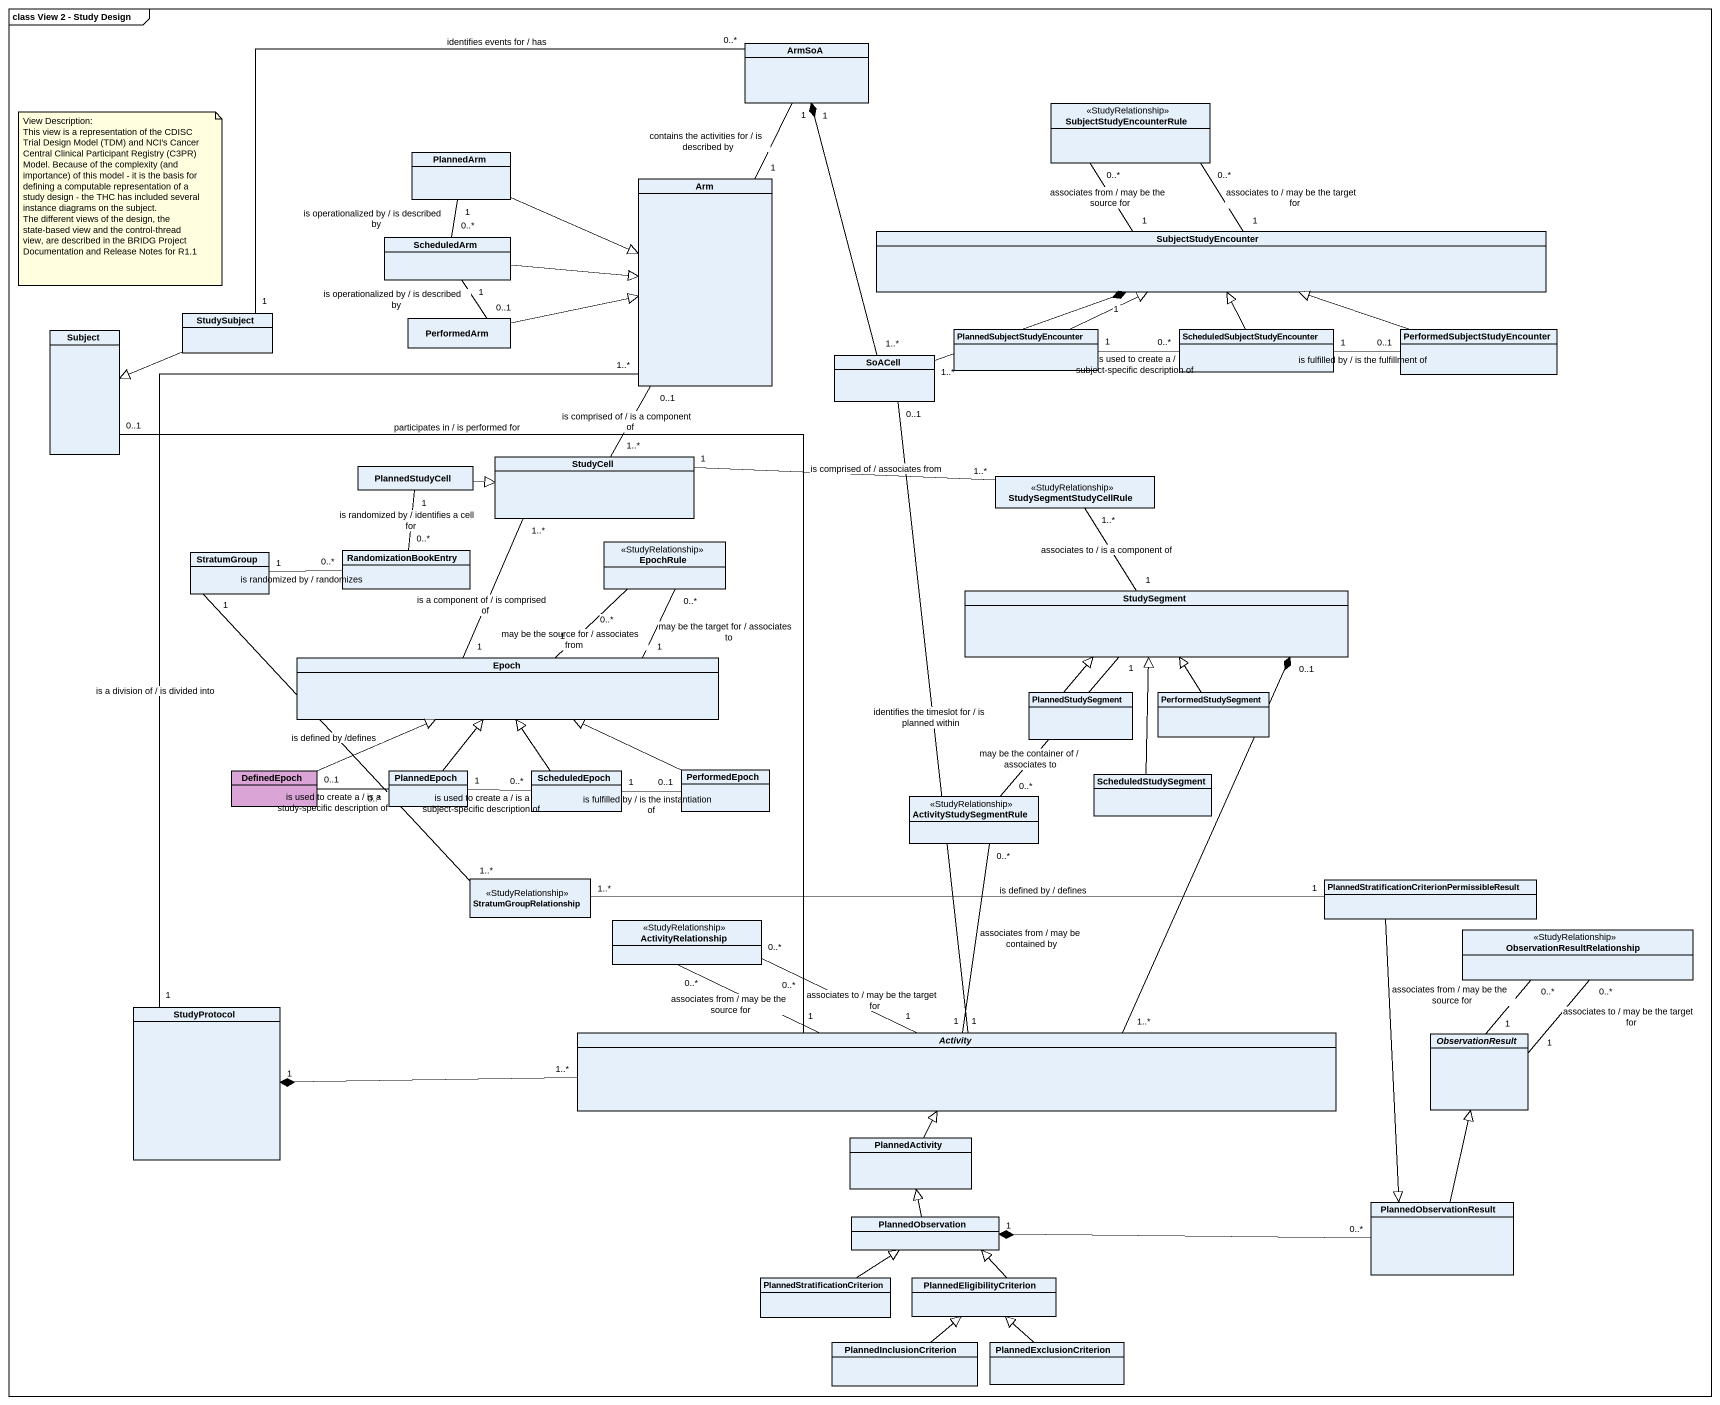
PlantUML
@startuml
mainframe class View 2 - Study Design
hide circle
hide empty members
class ArmSoA
class SubjectStudyEncounterRule <<StudyRelationship>>
class PlannedArm
class Arm
class ScheduledArm
class SubjectStudyEncounter
class Subject
class StudySubject
class PerformedArm
class PlannedSubjectStudyEncounter
class "ScheduledSubjectStudyEncounter" as ScheduledSubjectStudyEncount
class "PerformedSubjectStudyEncounter" as PerformedSubjectStudyEncount
class SoACell
class PlannedStudyCell
class StudyCell
class StudySegmentStudyCellRule <<StudyRelationship>>
class StratumGroup
class RandomizationBookEntry
class EpochRule <<StudyRelationship>>
class StudySegment
class Epoch
class PlannedStudySegment
class PerformedStudySegment
class DefinedEpoch #DAA5D6
class PlannedEpoch
class ScheduledEpoch
class PerformedEpoch
class ActivityStudySegmentRule <<StudyRelationship>>
class ScheduledStudySegment
class StratumGroupRelationship <<StudyRelationship>>
class "PlannedStratificationCriterionPermissibleResult" as PlannedStratificationCriteri
class ActivityRelationship <<StudyRelationship>>
class "ObservationResultRelationship" as ObservationResultRelationshi <<StudyRelationship>>
class StudyProtocol
abstract class Activity
abstract class ObservationResult
class PlannedActivity
class PlannedObservation
class PlannedObservationResult
class "PlannedStratificationCriterion" as PlannedStratificationCriteri_2
class PlannedEligibilityCriterion
class PlannedInclusionCriterion
class PlannedExclusionCriterion
ArmSoA "0..*" -left- "1" StudySubject : identifies events for / has
PlannedArm -right-|> Arm
PlannedArm "1" -- "0..*" ScheduledArm : is operationalized by / is described by
Arm "1" -up- "1" ArmSoA : contains the activities for / is described by
Arm "1..*" -- "1" StudyProtocol : is a division of / is divided into
ScheduledArm -right-|> Arm
ScheduledArm "1" -- "0..1" PerformedArm : is operationalized by / is described by
SubjectStudyEncounter "1" -up- "0..*" SubjectStudyEncounterRule : associates from / may be the source for
SubjectStudyEncounter "1" -up- "0..*" SubjectStudyEncounterRule : associates to / may be the target for
Subject "0..1" -- "0..*" Activity : participates in / is performed for
StudySubject -left-|> Subject
PerformedArm -right-|> Arm
PlannedSubjectStudyEncounter -right-|> SubjectStudyEncounter
PlannedSubjectStudyEncounter "1" -right- "0..*" ScheduledSubjectStudyEncount : is used to create a / subject-specific description of
ScheduledSubjectStudyEncount -up-|> SubjectStudyEncounter
ScheduledSubjectStudyEncount "1" -right- "0..1" PerformedSubjectStudyEncount : is fulfilled by / is the fulfillment of
PerformedSubjectStudyEncount -left-|> SubjectStudyEncounter
SoACell "1..*" -up-* "1" ArmSoA
SoACell "1..*" -right-* "1" SubjectStudyEncounter
SoACell "0..1" -- "1" Activity : identifies the timeslot for / is planned within
PlannedStudyCell -right-|> StudyCell
PlannedStudyCell "1" -- "0..*" RandomizationBookEntry : is randomized by / identifies a cell for
StudyCell "1..*" -up- "0..1" Arm : is comprised of / is a component of
StudyCell "1..*" -- "1" Epoch : is a component of / is comprised of
StudySegmentStudyCellRule "1..*" -left- "1" StudyCell : is comprised of / associates from
StudySegmentStudyCellRule "1..*" -- "1" StudySegment : associates to / is a component of
StratumGroup "1" -- "1..*" StratumGroupRelationship : is defined by /defines
RandomizationBookEntry "0..*" -left- "1" StratumGroup : is randomized by / randomizes
EpochRule "0..*" -- "1" Epoch : may be the source for / associates from
EpochRule "0..*" -- "1" Epoch : may be the target for / associates to
StudySegment "1" -- "0..*" ActivityStudySegmentRule : may be the container of / associates to
PlannedStudySegment -up-|> StudySegment
PerformedStudySegment -up-|> StudySegment
DefinedEpoch -right-|> Epoch
DefinedEpoch "0..1" -right- "0..*" PlannedEpoch : is used to create a / is a study-specific description of
PlannedEpoch -up-|> Epoch
PlannedEpoch "1" -right- "0..*" ScheduledEpoch : is used to create a / is a subject-specific description of
ScheduledEpoch -up-|> Epoch
ScheduledEpoch "1" -right- "0..1" PerformedEpoch : is fulfilled by / is the instantiation of
PerformedEpoch -left-|> Epoch
ActivityStudySegmentRule "0..*" -- "1" Activity : associates from / may be contained by
ScheduledStudySegment -up-|> StudySegment
PlannedStratificationCriteri "1" -left- "1..*" StratumGroupRelationship : is defined by / defines
PlannedStratificationCriteri --|> PlannedObservationResult
ActivityRelationship "0..*" -right- "1" Activity : associates from / may be the source for
ActivityRelationship "0..*" -right- "1" Activity : associates to / may be the target for
ObservationResultRelationshi "0..*" -- "1" ObservationResult : associates from / may be the source for
ObservationResultRelationshi "0..*" -- "1" ObservationResult : associates to / may be the target for
Activity "1..*" -up-* "0..1" StudySegment
Activity "1..*" -left-* "1" StudyProtocol
PlannedActivity -up-|> Activity
PlannedObservation -up-|> PlannedActivity
PlannedObservationResult -up-|> ObservationResult
PlannedObservationResult "0..*" -left-* "1" PlannedObservation
PlannedStratificationCriteri_2 -up-|> PlannedObservation
PlannedEligibilityCriterion -up-|> PlannedObservation
PlannedInclusionCriterion -up-|> PlannedEligibilityCriterion
PlannedExclusionCriterion -up-|> PlannedEligibilityCriterion
note as N1
  View Description:
  This view is a representation of the CDISC Trial Design Model (TDM) and NCI's Cancer Central Clinical Participant Registry (C3PR) Model. Because of the complexity (and importance) of this model - it is the basis for defining a computable representation of a study design - the THC has included several instance diagrams on the subject.
  The different views of the design, the state-based view and the control-thread view, are described in the BRIDG Project Documentation and Release Notes for R1.1
end note
@enduml
